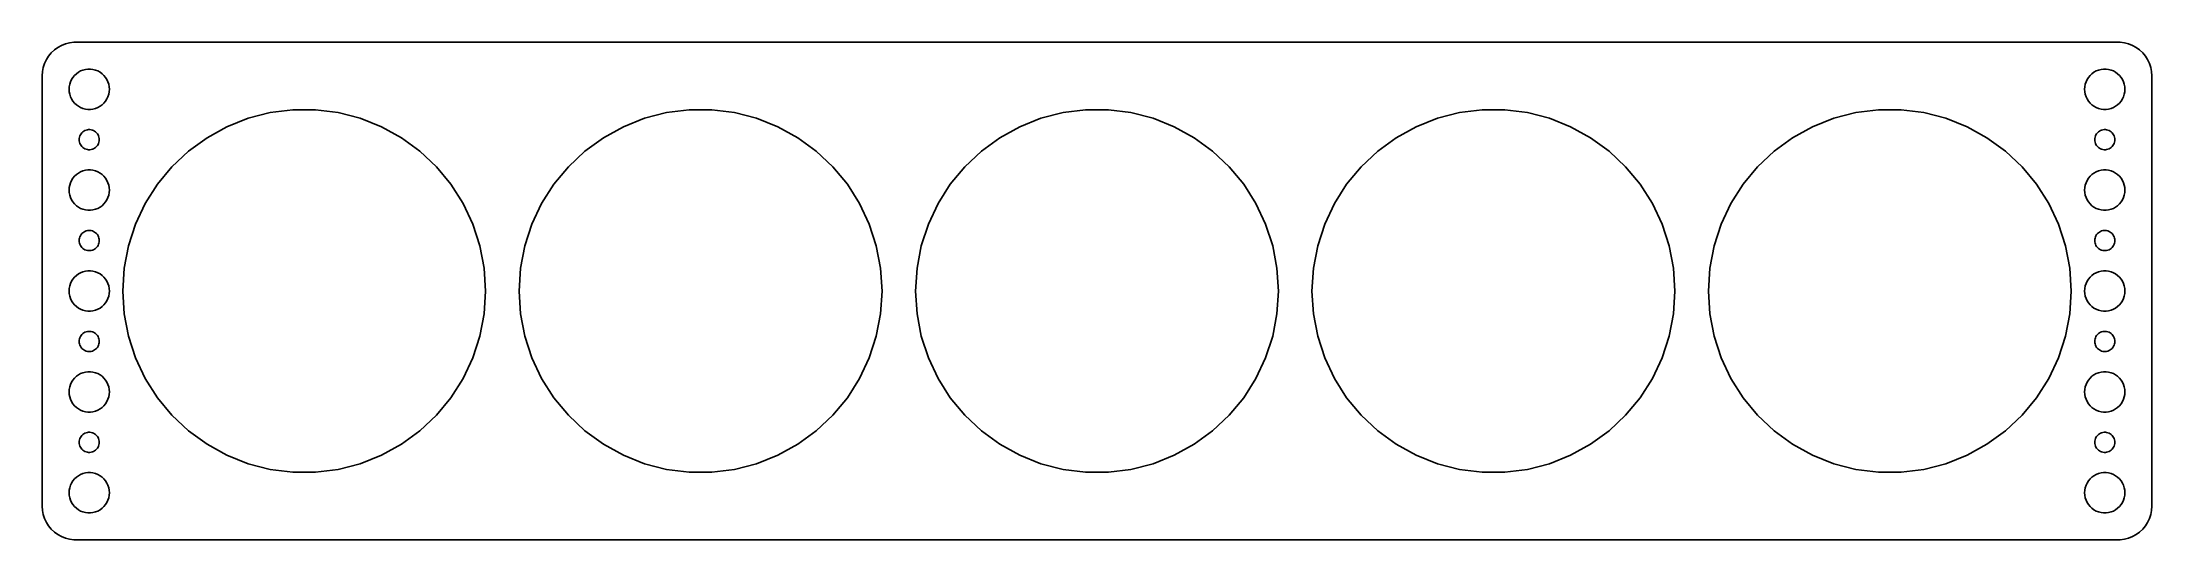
# Model space of a CAD drawing. Header units: metres. Extents: x -157 to 157, y -37 to 37.
import ezdxf

# ---------------------------------------------------------------- set-up
doc = ezdxf.new("R2010")
doc.units = ezdxf.units.M

msp = doc.modelspace()

# ---------------------------------------------------------------- linework, layer by layer
for p, q in [((-156.045, 34.9389), (-156.382, 34.4088)), ((-155.645, 35.4227), (-156.045, 34.9389)), ((-155.187, 35.8526), (-155.645, 35.4227)), ((-154.679, 36.2216), (-155.187, 35.8526)), ((-154.129, 36.5241), (-154.679, 36.2216)), ((-153.545, 36.7553), (-154.129, 36.5241)), ((-152.937, 36.9114), (-153.545, 36.7553)), ((-152.314, 36.9901), (-152.937, 36.9114)), ((152.314, 36.9901), (-152.314, 36.9901)), ((152.937, 36.9114), (152.314, 36.9901)), ((153.545, 36.7553), (152.937, 36.9114)), ((154.129, 36.5241), (153.545, 36.7553)), ((154.679, 36.2216), (154.129, 36.5241)), ((155.187, 35.8526), (154.679, 36.2216)), ((155.645, 35.4227), (155.187, 35.8526)), ((156.045, 34.9389), (155.645, 35.4227)), ((156.382, 34.4088), (156.045, 34.9389)), ((-156.961, 32.6267), (-157, 32)), ((-157, 32), (-157, -32)), ((-156.843, 33.2434), (-156.961, 32.6267)), ((-156.649, 33.8406), (-156.843, 33.2434)), ((-156.382, 34.4088), (-156.649, 33.8406)), ((-152.789, 31.1044), (-152.629, 31.4453)), ((-152.629, 31.4453), (-152.427, 31.7634)), ((-152.427, 31.7634), (-152.187, 32.0536)), ((-152.187, 32.0536), (-151.912, 32.3115)), ((-151.912, 32.3115), (-151.607, 32.533)), ((-151.607, 32.533), (-151.277, 32.7145)), ((-151.277, 32.7145), (-150.927, 32.8532)), ((-150.927, 32.8532), (-150.562, 32.9469)), ((-150.562, 32.9469), (-150.188, 32.9941)), ((-150.188, 32.9941), (-149.812, 32.9941)), ((-149.812, 32.9941), (-149.438, 32.9469)), ((-149.438, 32.9469), (-149.073, 32.8532)), ((-149.073, 32.8532), (-148.723, 32.7145)), ((-148.723, 32.7145), (-148.393, 32.533)), ((-148.393, 32.533), (-148.088, 32.3115)), ((-148.088, 32.3115), (-147.813, 32.0536)), ((-147.813, 32.0536), (-147.573, 31.7634)), ((-147.573, 31.7634), (-147.371, 31.4453)), ((-147.371, 31.4453), (-147.211, 31.1044)), ((147.211, 31.1044), (147.371, 31.4453)), ((147.371, 31.4453), (147.573, 31.7634)), ((147.573, 31.7634), (147.813, 32.0536)), ((147.813, 32.0536), (148.088, 32.3115)), ((148.088, 32.3115), (148.393, 32.533)), ((148.393, 32.533), (148.723, 32.7145)), ((148.723, 32.7145), (149.073, 32.8532)), ((149.073, 32.8532), (149.438, 32.9469)), ((149.438, 32.9469), (149.812, 32.9941)), ((149.812, 32.9941), (150.188, 32.9941)), ((150.188, 32.9941), (150.562, 32.9469)), ((150.562, 32.9469), (150.927, 32.8532)), ((150.927, 32.8532), (151.277, 32.7145)), ((151.277, 32.7145), (151.607, 32.533)), ((151.607, 32.533), (151.912, 32.3115)), ((151.912, 32.3115), (152.187, 32.0536)), ((152.187, 32.0536), (152.427, 31.7634)), ((152.427, 31.7634), (152.629, 31.4453)), ((152.629, 31.4453), (152.789, 31.1044)), ((156.649, 33.8406), (156.382, 34.4088)), ((156.843, 33.2434), (156.649, 33.8406)), ((156.961, 32.6267), (156.843, 33.2434)), ((157, 32), (156.961, 32.6267)), ((157, -32), (157, 32)), ((-153, 30), (-152.976, 30.376)), ((-152.976, 29.624), (-153, 30)), ((-152.976, 30.376), (-152.906, 30.7461)), ((-152.906, 29.2539), (-152.976, 29.624)), ((-152.906, 30.7461), (-152.789, 31.1044)), ((-152.789, 28.8956), (-152.906, 29.2539)), ((-152.629, 28.5547), (-152.789, 28.8956)), ((-152.427, 28.2366), (-152.629, 28.5547)), ((-147.371, 28.5547), (-147.573, 28.2366)), ((-147.211, 28.8956), (-147.371, 28.5547)), ((-147.211, 31.1044), (-147.094, 30.7461)), ((-147.094, 29.2539), (-147.211, 28.8956)), ((-147.094, 30.7461), (-147.024, 30.376)), ((-147.024, 29.624), (-147.094, 29.2539)), ((-147.024, 30.376), (-147, 30)), ((-147, 30), (-147.024, 29.624)), ((147, 30), (147.024, 30.376)), ((147.024, 29.624), (147, 30)), ((147.024, 30.376), (147.094, 30.7461)), ((147.094, 29.2539), (147.024, 29.624)), ((147.094, 30.7461), (147.211, 31.1044)), ((147.211, 28.8956), (147.094, 29.2539)), ((147.371, 28.5547), (147.211, 28.8956)), ((147.573, 28.2366), (147.371, 28.5547)), ((152.629, 28.5547), (152.427, 28.2366)), ((152.789, 28.8956), (152.629, 28.5547)), ((152.789, 31.1044), (152.906, 30.7461)), ((152.906, 29.2539), (152.789, 28.8956)), ((152.906, 30.7461), (152.976, 30.376)), ((152.976, 29.624), (152.906, 29.2539)), ((152.976, 30.376), (153, 30)), ((153, 30), (152.976, 29.624)), ((-152.187, 27.9464), (-152.427, 28.2366)), ((-151.912, 27.6884), (-152.187, 27.9464)), ((-151.607, 27.467), (-151.912, 27.6884)), ((-151.277, 27.2855), (-151.607, 27.467)), ((-150.927, 27.1468), (-151.277, 27.2855)), ((-150.562, 27.0531), (-150.927, 27.1468)), ((-150.188, 27.0059), (-150.562, 27.0531)), ((-149.812, 27.0059), (-150.188, 27.0059)), ((-149.438, 27.0531), (-149.812, 27.0059)), ((-149.073, 27.1468), (-149.438, 27.0531)), ((-148.723, 27.2855), (-149.073, 27.1468)), ((-148.393, 27.467), (-148.723, 27.2855)), ((-148.088, 27.6884), (-148.393, 27.467)), ((-147.813, 27.9464), (-148.088, 27.6884)), ((-147.573, 28.2366), (-147.813, 27.9464)), ((-129.496, 24.4303), (-126.343, 25.6785)), ((-126.343, 25.6785), (-123.059, 26.5217)), ((-123.059, 26.5217), (-119.695, 26.9467)), ((-119.695, 26.9467), (-116.305, 26.9467)), ((-116.305, 26.9467), (-112.941, 26.5217)), ((-112.941, 26.5217), (-109.657, 25.6785)), ((-109.657, 25.6785), (-106.504, 24.4303)), ((-70.496, 24.4303), (-67.3435, 25.6785)), ((-67.3435, 25.6785), (-64.0593, 26.5217)), ((-64.0593, 26.5217), (-60.6953, 26.9467)), ((-60.6953, 26.9467), (-57.3047, 26.9467)), ((-57.3047, 26.9467), (-53.9407, 26.5217)), ((-53.9407, 26.5217), (-50.6565, 25.6785)), ((-50.6565, 25.6785), (-47.504, 24.4303)), ((-11.496, 24.4303), (-8.34344, 25.6785)), ((-8.34344, 25.6785), (-5.05928, 26.5217)), ((-5.05928, 26.5217), (-1.69534, 26.9467)), ((-1.69534, 26.9467), (1.69534, 26.9467)), ((1.69534, 26.9467), (5.05928, 26.5217)), ((5.05928, 26.5217), (8.34344, 25.6785)), ((8.34344, 25.6785), (11.496, 24.4303)), ((47.504, 24.4303), (50.6565, 25.6785)), ((50.6565, 25.6785), (53.9407, 26.5217)), ((53.9407, 26.5217), (57.3047, 26.9467)), ((57.3047, 26.9467), (60.6953, 26.9467)), ((60.6953, 26.9467), (64.0593, 26.5217)), ((64.0593, 26.5217), (67.3435, 25.6785)), ((67.3435, 25.6785), (70.496, 24.4303)), ((106.504, 24.4303), (109.657, 25.6785)), ((109.657, 25.6785), (112.941, 26.5217)), ((112.941, 26.5217), (116.305, 26.9467)), ((116.305, 26.9467), (119.695, 26.9467)), ((119.695, 26.9467), (123.059, 26.5217)), ((123.059, 26.5217), (126.343, 25.6785)), ((126.343, 25.6785), (129.496, 24.4303)), ((147.813, 27.9464), (147.573, 28.2366)), ((148.088, 27.6884), (147.813, 27.9464)), ((148.393, 27.467), (148.088, 27.6884)), ((148.723, 27.2855), (148.393, 27.467)), ((149.073, 27.1468), (148.723, 27.2855)), ((149.438, 27.0531), (149.073, 27.1468)), ((149.812, 27.0059), (149.438, 27.0531)), ((150.188, 27.0059), (149.812, 27.0059)), ((150.562, 27.0531), (150.188, 27.0059)), ((150.927, 27.1468), (150.562, 27.0531)), ((151.277, 27.2855), (150.927, 27.1468)), ((151.607, 27.467), (151.277, 27.2855)), ((151.912, 27.6884), (151.607, 27.467)), ((152.187, 27.9464), (151.912, 27.6884)), ((152.427, 28.2366), (152.187, 27.9464)), ((-151.5, 22.5), (-151.488, 22.688)), ((-151.488, 22.312), (-151.5, 22.5)), ((-151.488, 22.688), (-151.453, 22.873)), ((-151.453, 22.127), (-151.488, 22.312)), ((-151.453, 22.873), (-151.395, 23.0522)), ((-151.395, 21.9478), (-151.453, 22.127)), ((-151.395, 23.0522), (-151.314, 23.2226)), ((-151.314, 23.2226), (-151.214, 23.3817)), ((-151.214, 23.3817), (-151.093, 23.5268)), ((-151.093, 23.5268), (-150.956, 23.6558)), ((-150.956, 23.6558), (-150.804, 23.7665)), ((-150.804, 23.7665), (-150.639, 23.8572)), ((-150.639, 23.8572), (-150.464, 23.9266)), ((-150.464, 23.9266), (-150.281, 23.9734)), ((-150.281, 23.9734), (-150.094, 23.997)), ((-150.094, 23.997), (-149.906, 23.997)), ((-149.906, 23.997), (-149.719, 23.9734)), ((-149.719, 23.9734), (-149.536, 23.9266)), ((-149.536, 23.9266), (-149.361, 23.8572)), ((-149.361, 23.8572), (-149.196, 23.7665)), ((-149.196, 23.7665), (-149.044, 23.6558)), ((-149.044, 23.6558), (-148.907, 23.5268)), ((-148.907, 23.5268), (-148.786, 23.3817)), ((-148.786, 23.3817), (-148.686, 23.2226)), ((-148.686, 23.2226), (-148.605, 23.0522)), ((-148.605, 23.0522), (-148.547, 22.873)), ((-148.547, 22.127), (-148.605, 21.9478)), ((-148.547, 22.873), (-148.512, 22.688)), ((-148.512, 22.312), (-148.547, 22.127)), ((-148.512, 22.688), (-148.5, 22.5)), ((-148.5, 22.5), (-148.512, 22.312)), ((-135.21, 20.8038), (-132.467, 22.7968)), ((-132.467, 22.7968), (-129.496, 24.4303)), ((-106.504, 24.4303), (-103.533, 22.7968)), ((-103.533, 22.7968), (-100.79, 20.8038)), ((-76.2104, 20.8038), (-73.4673, 22.7968)), ((-73.4673, 22.7968), (-70.496, 24.4303)), ((-47.504, 24.4303), (-44.5327, 22.7968)), ((-44.5327, 22.7968), (-41.7896, 20.8038)), ((-17.2104, 20.8038), (-14.4673, 22.7968)), ((-14.4673, 22.7968), (-11.496, 24.4303)), ((11.496, 24.4303), (14.4673, 22.7968)), ((14.4673, 22.7968), (17.2104, 20.8038)), ((41.7896, 20.8038), (44.5327, 22.7968)), ((44.5327, 22.7968), (47.504, 24.4303)), ((70.496, 24.4303), (73.4673, 22.7968)), ((73.4673, 22.7968), (76.2104, 20.8038)), ((100.79, 20.8038), (103.533, 22.7968)), ((103.533, 22.7968), (106.504, 24.4303)), ((129.496, 24.4303), (132.467, 22.7968)), ((132.467, 22.7968), (135.21, 20.8038)), ((148.5, 22.5), (148.512, 22.688)), ((148.512, 22.312), (148.5, 22.5)), ((148.512, 22.688), (148.547, 22.873)), ((148.547, 22.127), (148.512, 22.312)), ((148.547, 22.873), (148.605, 23.0522)), ((148.605, 21.9478), (148.547, 22.127)), ((148.605, 23.0522), (148.686, 23.2226)), ((148.686, 23.2226), (148.786, 23.3817)), ((148.786, 23.3817), (148.907, 23.5268)), ((148.907, 23.5268), (149.044, 23.6558)), ((149.044, 23.6558), (149.196, 23.7665)), ((149.196, 23.7665), (149.361, 23.8572)), ((149.361, 23.8572), (149.536, 23.9266)), ((149.536, 23.9266), (149.719, 23.9734)), ((149.719, 23.9734), (149.906, 23.997)), ((149.906, 23.997), (150.094, 23.997)), ((150.094, 23.997), (150.281, 23.9734)), ((150.281, 23.9734), (150.464, 23.9266)), ((150.464, 23.9266), (150.639, 23.8572)), ((150.639, 23.8572), (150.804, 23.7665)), ((150.804, 23.7665), (150.956, 23.6558)), ((150.956, 23.6558), (151.093, 23.5268)), ((151.093, 23.5268), (151.214, 23.3817)), ((151.214, 23.3817), (151.314, 23.2226)), ((151.314, 23.2226), (151.395, 23.0522)), ((151.395, 23.0522), (151.453, 22.873)), ((151.453, 22.127), (151.395, 21.9478)), ((151.453, 22.873), (151.488, 22.688)), ((151.488, 22.312), (151.453, 22.127)), ((151.488, 22.688), (151.5, 22.5)), ((151.5, 22.5), (151.488, 22.312)), ((-151.314, 21.7774), (-151.395, 21.9478)), ((-151.214, 21.6183), (-151.314, 21.7774)), ((-151.093, 21.4732), (-151.214, 21.6183)), ((-150.956, 21.3442), (-151.093, 21.4732)), ((-150.804, 21.2335), (-150.956, 21.3442)), ((-150.639, 21.1427), (-150.804, 21.2335)), ((-150.464, 21.0734), (-150.639, 21.1427)), ((-150.281, 21.0266), (-150.464, 21.0734)), ((-150.094, 21.003), (-150.281, 21.0266)), ((-149.906, 21.003), (-150.094, 21.003)), ((-149.719, 21.0266), (-149.906, 21.003)), ((-149.536, 21.0734), (-149.719, 21.0266)), ((-149.361, 21.1427), (-149.536, 21.0734)), ((-149.196, 21.2335), (-149.361, 21.1427)), ((-149.044, 21.3442), (-149.196, 21.2335)), ((-148.907, 21.4732), (-149.044, 21.3442)), ((-148.786, 21.6183), (-148.907, 21.4732)), ((-148.686, 21.7774), (-148.786, 21.6183)), ((-148.605, 21.9478), (-148.686, 21.7774)), ((-137.682, 18.4828), (-135.21, 20.8038)), ((-100.79, 20.8038), (-98.3178, 18.4828)), ((-78.6821, 18.4828), (-76.2104, 20.8038)), ((-41.7896, 20.8038), (-39.3178, 18.4828)), ((-19.6821, 18.4828), (-17.2104, 20.8038)), ((17.2104, 20.8038), (19.6821, 18.4828)), ((39.3178, 18.4828), (41.7896, 20.8038)), ((76.2104, 20.8038), (78.6821, 18.4828)), ((98.3178, 18.4828), (100.79, 20.8038)), ((135.21, 20.8038), (137.682, 18.4828)), ((148.686, 21.7774), (148.605, 21.9478)), ((148.786, 21.6183), (148.686, 21.7774)), ((148.907, 21.4732), (148.786, 21.6183)), ((149.044, 21.3442), (148.907, 21.4732)), ((149.196, 21.2335), (149.044, 21.3442)), ((149.361, 21.1427), (149.196, 21.2335)), ((149.536, 21.0734), (149.361, 21.1427)), ((149.719, 21.0266), (149.536, 21.0734)), ((149.906, 21.003), (149.719, 21.0266)), ((150.094, 21.003), (149.906, 21.003)), ((150.281, 21.0266), (150.094, 21.003)), ((150.464, 21.0734), (150.281, 21.0266)), ((150.639, 21.1427), (150.464, 21.0734)), ((150.804, 21.2335), (150.639, 21.1427)), ((150.956, 21.3442), (150.804, 21.2335)), ((151.093, 21.4732), (150.956, 21.3442)), ((151.214, 21.6183), (151.093, 21.4732)), ((151.314, 21.7774), (151.214, 21.6183)), ((151.395, 21.9478), (151.314, 21.7774)), ((-152.976, 15.376), (-152.906, 15.7461)), ((-152.906, 15.7461), (-152.789, 16.1044)), ((-152.789, 16.1044), (-152.629, 16.4453)), ((-152.629, 16.4453), (-152.427, 16.7634)), ((-152.427, 16.7634), (-152.187, 17.0536)), ((-152.187, 17.0536), (-151.912, 17.3115)), ((-151.912, 17.3115), (-151.607, 17.533)), ((-151.607, 17.533), (-151.277, 17.7145)), ((-151.277, 17.7145), (-150.927, 17.8532)), ((-150.927, 17.8532), (-150.562, 17.9469)), ((-150.562, 17.9469), (-150.188, 17.9941)), ((-150.188, 17.9941), (-149.812, 17.9941)), ((-149.812, 17.9941), (-149.438, 17.9469)), ((-149.438, 17.9469), (-149.073, 17.8532)), ((-149.073, 17.8532), (-148.723, 17.7145)), ((-148.723, 17.7145), (-148.393, 17.533)), ((-148.393, 17.533), (-148.088, 17.3115)), ((-148.088, 17.3115), (-147.813, 17.0536)), ((-147.813, 17.0536), (-147.573, 16.7634)), ((-147.573, 16.7634), (-147.371, 16.4453)), ((-147.371, 16.4453), (-147.211, 16.1044)), ((-147.211, 16.1044), (-147.094, 15.7461)), ((-147.094, 15.7461), (-147.024, 15.376)), ((-141.66, 13.0073), (-139.843, 15.8702)), ((-139.843, 15.8702), (-137.682, 18.4828)), ((-98.3178, 18.4828), (-96.1565, 15.8702)), ((-96.1565, 15.8702), (-94.3397, 13.0073)), ((-82.6603, 13.0073), (-80.8435, 15.8702)), ((-80.8435, 15.8702), (-78.6821, 18.4828)), ((-39.3178, 18.4828), (-37.1565, 15.8702)), ((-37.1565, 15.8702), (-35.3397, 13.0073)), ((-23.6603, 13.0073), (-21.8434, 15.8702)), ((-21.8434, 15.8702), (-19.6821, 18.4828)), ((19.6821, 18.4828), (21.8434, 15.8702)), ((21.8434, 15.8702), (23.6603, 13.0073)), ((35.3397, 13.0073), (37.1565, 15.8702)), ((37.1565, 15.8702), (39.3178, 18.4828)), ((78.6821, 18.4828), (80.8435, 15.8702)), ((80.8435, 15.8702), (82.6603, 13.0073)), ((94.3397, 13.0073), (96.1565, 15.8702)), ((96.1565, 15.8702), (98.3178, 18.4828)), ((137.682, 18.4828), (139.843, 15.8702)), ((139.843, 15.8702), (141.66, 13.0073)), ((147.024, 15.376), (147.094, 15.7461)), ((147.094, 15.7461), (147.211, 16.1044)), ((147.211, 16.1044), (147.371, 16.4453)), ((147.371, 16.4453), (147.573, 16.7634)), ((147.573, 16.7634), (147.813, 17.0536)), ((147.813, 17.0536), (148.088, 17.3115)), ((148.088, 17.3115), (148.393, 17.533)), ((148.393, 17.533), (148.723, 17.7145)), ((148.723, 17.7145), (149.073, 17.8532)), ((149.073, 17.8532), (149.438, 17.9469)), ((149.438, 17.9469), (149.812, 17.9941)), ((149.812, 17.9941), (150.188, 17.9941)), ((150.188, 17.9941), (150.562, 17.9469)), ((150.562, 17.9469), (150.927, 17.8532)), ((150.927, 17.8532), (151.277, 17.7145)), ((151.277, 17.7145), (151.607, 17.533)), ((151.607, 17.533), (151.912, 17.3115)), ((151.912, 17.3115), (152.187, 17.0536)), ((152.187, 17.0536), (152.427, 16.7634)), ((152.427, 16.7634), (152.629, 16.4453)), ((152.629, 16.4453), (152.789, 16.1044)), ((152.789, 16.1044), (152.906, 15.7461)), ((152.906, 15.7461), (152.976, 15.376)), ((-153, 15), (-152.976, 15.376)), ((-152.976, 14.624), (-153, 15)), ((-152.906, 14.2539), (-152.976, 14.624)), ((-152.789, 13.8956), (-152.906, 14.2539)), ((-152.629, 13.5547), (-152.789, 13.8956)), ((-152.427, 13.2366), (-152.629, 13.5547)), ((-152.187, 12.9464), (-152.427, 13.2366)), ((-151.912, 12.6884), (-152.187, 12.9464)), ((-151.607, 12.467), (-151.912, 12.6884)), ((-148.088, 12.6884), (-148.393, 12.467)), ((-147.813, 12.9464), (-148.088, 12.6884)), ((-147.573, 13.2366), (-147.813, 12.9464)), ((-147.371, 13.5547), (-147.573, 13.2366)), ((-147.211, 13.8956), (-147.371, 13.5547)), ((-147.094, 14.2539), (-147.211, 13.8956)), ((-147.024, 14.624), (-147.094, 14.2539)), ((-147.024, 15.376), (-147, 15)), ((-147, 15), (-147.024, 14.624)), ((-143.104, 9.93936), (-141.66, 13.0073)), ((-94.3397, 13.0073), (-92.896, 9.93936)), ((-84.104, 9.93936), (-82.6603, 13.0073)), ((-35.3397, 13.0073), (-33.896, 9.93936)), ((-25.104, 9.93936), (-23.6603, 13.0073)), ((23.6603, 13.0073), (25.104, 9.93936)), ((33.896, 9.93936), (35.3397, 13.0073)), ((82.6603, 13.0073), (84.104, 9.93936)), ((92.896, 9.93936), (94.3397, 13.0073)), ((141.66, 13.0073), (143.104, 9.93936)), ((147, 15), (147.024, 15.376)), ((147.024, 14.624), (147, 15)), ((147.094, 14.2539), (147.024, 14.624)), ((147.211, 13.8956), (147.094, 14.2539)), ((147.371, 13.5547), (147.211, 13.8956)), ((147.573, 13.2366), (147.371, 13.5547)), ((147.813, 12.9464), (147.573, 13.2366)), ((148.088, 12.6884), (147.813, 12.9464)), ((148.393, 12.467), (148.088, 12.6884)), ((151.912, 12.6884), (151.607, 12.467)), ((152.187, 12.9464), (151.912, 12.6884)), ((152.427, 13.2366), (152.187, 12.9464)), ((152.629, 13.5547), (152.427, 13.2366)), ((152.789, 13.8956), (152.629, 13.5547)), ((152.906, 14.2539), (152.789, 13.8956)), ((152.976, 14.624), (152.906, 14.2539)), ((152.976, 15.376), (153, 15)), ((153, 15), (152.976, 14.624)), ((-151.277, 12.2855), (-151.607, 12.467)), ((-150.927, 12.1468), (-151.277, 12.2855)), ((-150.562, 12.0531), (-150.927, 12.1468)), ((-150.188, 12.0059), (-150.562, 12.0531)), ((-149.812, 12.0059), (-150.188, 12.0059)), ((-149.438, 12.0531), (-149.812, 12.0059)), ((-149.073, 12.1468), (-149.438, 12.0531)), ((-148.723, 12.2855), (-149.073, 12.1468)), ((-148.393, 12.467), (-148.723, 12.2855)), ((-144.152, 6.71461), (-143.104, 9.93936)), ((-92.896, 9.93936), (-91.8483, 6.71461)), ((-85.1517, 6.71461), (-84.104, 9.93936)), ((-33.896, 9.93936), (-32.8483, 6.71461)), ((-26.1517, 6.71461), (-25.104, 9.93936)), ((25.104, 9.93936), (26.1517, 6.71461)), ((32.8483, 6.71461), (33.896, 9.93936)), ((84.104, 9.93936), (85.1517, 6.71461)), ((91.8483, 6.71461), (92.896, 9.93936)), ((143.104, 9.93936), (144.152, 6.71461)), ((148.723, 12.2855), (148.393, 12.467)), ((149.073, 12.1468), (148.723, 12.2855)), ((149.438, 12.0531), (149.073, 12.1468)), ((149.812, 12.0059), (149.438, 12.0531)), ((150.188, 12.0059), (149.812, 12.0059)), ((150.562, 12.0531), (150.188, 12.0059)), ((150.927, 12.1468), (150.562, 12.0531)), ((151.277, 12.2855), (150.927, 12.1468)), ((151.607, 12.467), (151.277, 12.2855)), ((-151.5, 7.5), (-151.488, 7.68799)), ((-151.488, 7.312), (-151.5, 7.5)), ((-151.488, 7.68799), (-151.453, 7.87303)), ((-151.453, 7.12695), (-151.488, 7.312)), ((-151.453, 7.87303), (-151.395, 8.05219)), ((-151.395, 6.9478), (-151.453, 7.12695)), ((-151.395, 8.05219), (-151.314, 8.22263)), ((-151.314, 6.77736), (-151.395, 6.9478)), ((-151.314, 8.22263), (-151.214, 8.38167)), ((-151.214, 6.61832), (-151.314, 6.77736)), ((-151.214, 8.38167), (-151.093, 8.52681)), ((-151.093, 6.47318), (-151.214, 6.61832)), ((-151.093, 8.52681), (-150.956, 8.65576)), ((-150.956, 6.34422), (-151.093, 6.47318)), ((-150.956, 8.65576), (-150.804, 8.76648)), ((-150.804, 6.23351), (-150.956, 6.34422)), ((-150.804, 8.76648), (-150.639, 8.85724)), ((-150.639, 8.85724), (-150.464, 8.92657)), ((-150.464, 8.92657), (-150.281, 8.97342)), ((-150.281, 8.97342), (-150.094, 8.99704)), ((-150.094, 8.99704), (-149.906, 8.99704)), ((-149.906, 8.99704), (-149.719, 8.97342)), ((-149.719, 8.97342), (-149.536, 8.92657)), ((-149.536, 8.92657), (-149.361, 8.85724)), ((-149.361, 8.85724), (-149.196, 8.76648)), ((-149.196, 8.76648), (-149.044, 8.65576)), ((-149.044, 6.34422), (-149.196, 6.23351)), ((-149.044, 8.65576), (-148.907, 8.52681)), ((-148.907, 6.47318), (-149.044, 6.34422)), ((-148.907, 8.52681), (-148.786, 8.38167)), ((-148.786, 6.61832), (-148.907, 6.47318)), ((-148.786, 8.38167), (-148.686, 8.22263)), ((-148.686, 6.77736), (-148.786, 6.61832)), ((-148.686, 8.22263), (-148.605, 8.05219)), ((-148.605, 6.9478), (-148.686, 6.77736)), ((-148.605, 8.05219), (-148.547, 7.87303)), ((-148.547, 7.12695), (-148.605, 6.9478)), ((-148.547, 7.87303), (-148.512, 7.68799)), ((-148.512, 7.312), (-148.547, 7.12695)), ((-148.512, 7.68799), (-148.5, 7.5)), ((-148.5, 7.5), (-148.512, 7.312)), ((-144.787, 3.38399), (-144.152, 6.71461)), ((-91.8483, 6.71461), (-91.2129, 3.38399)), ((-85.7871, 3.38399), (-85.1517, 6.71461)), ((-32.8483, 6.71461), (-32.2129, 3.38399)), ((-26.7871, 3.38399), (-26.1517, 6.71461)), ((26.1517, 6.71461), (26.7871, 3.38399)), ((32.2129, 3.38399), (32.8483, 6.71461)), ((85.1517, 6.71461), (85.7871, 3.38399)), ((91.2129, 3.38399), (91.8483, 6.71461)), ((144.152, 6.71461), (144.787, 3.38399)), ((148.5, 7.5), (148.512, 7.68799)), ((148.512, 7.312), (148.5, 7.5)), ((148.512, 7.68799), (148.547, 7.87303)), ((148.547, 7.12695), (148.512, 7.312)), ((148.547, 7.87303), (148.605, 8.05219)), ((148.605, 6.9478), (148.547, 7.12695)), ((148.605, 8.05219), (148.686, 8.22263)), ((148.686, 6.77736), (148.605, 6.9478)), ((148.686, 8.22263), (148.786, 8.38167)), ((148.786, 6.61832), (148.686, 6.77736)), ((148.786, 8.38167), (148.907, 8.52681)), ((148.907, 6.47318), (148.786, 6.61832)), ((148.907, 8.52681), (149.044, 8.65576)), ((149.044, 6.34422), (148.907, 6.47318)), ((149.044, 8.65576), (149.196, 8.76648)), ((149.196, 6.23351), (149.044, 6.34422)), ((149.196, 8.76648), (149.361, 8.85724)), ((149.361, 8.85724), (149.536, 8.92657)), ((149.536, 8.92657), (149.719, 8.97342)), ((149.719, 8.97342), (149.906, 8.99704)), ((149.906, 8.99704), (150.094, 8.99704)), ((150.094, 8.99704), (150.281, 8.97342)), ((150.281, 8.97342), (150.464, 8.92657)), ((150.464, 8.92657), (150.639, 8.85724)), ((150.639, 8.85724), (150.804, 8.76648)), ((150.804, 8.76648), (150.956, 8.65576)), ((150.956, 6.34422), (150.804, 6.23351)), ((150.956, 8.65576), (151.093, 8.52681)), ((151.093, 6.47318), (150.956, 6.34422)), ((151.093, 8.52681), (151.214, 8.38167)), ((151.214, 6.61832), (151.093, 6.47318)), ((151.214, 8.38167), (151.314, 8.22263)), ((151.314, 6.77736), (151.214, 6.61832)), ((151.314, 8.22263), (151.395, 8.05219)), ((151.395, 6.9478), (151.314, 6.77736)), ((151.395, 8.05219), (151.453, 7.87303)), ((151.453, 7.12695), (151.395, 6.9478)), ((151.453, 7.87303), (151.488, 7.68799)), ((151.488, 7.312), (151.453, 7.12695)), ((151.488, 7.68799), (151.5, 7.5)), ((151.5, 7.5), (151.488, 7.312)), ((-150.639, 6.14275), (-150.804, 6.23351)), ((-150.464, 6.07341), (-150.639, 6.14275)), ((-150.281, 6.02657), (-150.464, 6.07341)), ((-150.094, 6.00294), (-150.281, 6.02657)), ((-149.906, 6.00294), (-150.094, 6.00294)), ((-149.719, 6.02657), (-149.906, 6.00294)), ((-149.536, 6.07341), (-149.719, 6.02657)), ((-149.361, 6.14275), (-149.536, 6.07341)), ((-149.196, 6.23351), (-149.361, 6.14275)), ((-145, 0), (-144.787, 3.38399)), ((-91.2129, 3.38399), (-91, 0)), ((-86, 0), (-85.7871, 3.38399)), ((-32.2129, 3.38399), (-32, 0)), ((-27, 0), (-26.7871, 3.38399)), ((26.7871, 3.38399), (27, 0)), ((32, 0), (32.2129, 3.38399)), ((85.7871, 3.38399), (86, 0)), ((91, 0), (91.2129, 3.38399)), ((144.787, 3.38399), (145, 0)), ((149.361, 6.14275), (149.196, 6.23351)), ((149.536, 6.07341), (149.361, 6.14275)), ((149.719, 6.02657), (149.536, 6.07341)), ((149.906, 6.00294), (149.719, 6.02657)), ((150.094, 6.00294), (149.906, 6.00294)), ((150.281, 6.02657), (150.094, 6.00294)), ((150.464, 6.07341), (150.281, 6.02657)), ((150.639, 6.14275), (150.464, 6.07341)), ((150.804, 6.23351), (150.639, 6.14275)), ((-153, 0), (-152.976, 0.37599)), ((-152.976, -0.37599), (-153, 0)), ((-152.976, 0.37599), (-152.906, 0.74606)), ((-152.906, 0.74606), (-152.789, 1.10437)), ((-152.789, 1.10437), (-152.629, 1.44525)), ((-152.629, 1.44525), (-152.427, 1.76335)), ((-152.427, 1.76335), (-152.187, 2.05363)), ((-152.187, 2.05363), (-151.912, 2.31154)), ((-151.912, 2.31154), (-151.607, 2.53297)), ((-151.607, 2.53297), (-151.277, 2.71448)), ((-151.277, 2.71448), (-150.927, 2.85316)), ((-150.927, 2.85316), (-150.562, 2.94685)), ((-150.562, 2.94685), (-150.188, 2.99408)), ((-150.188, 2.99408), (-149.812, 2.99408)), ((-149.812, 2.99408), (-149.438, 2.94685)), ((-149.438, 2.94685), (-149.073, 2.85316)), ((-149.073, 2.85316), (-148.723, 2.71448)), ((-148.723, 2.71448), (-148.393, 2.53297)), ((-148.393, 2.53297), (-148.088, 2.31154)), ((-148.088, 2.31154), (-147.813, 2.05363)), ((-147.813, 2.05363), (-147.573, 1.76335)), ((-147.573, 1.76335), (-147.371, 1.44525)), ((-147.371, 1.44525), (-147.211, 1.10437)), ((-147.211, 1.10437), (-147.094, 0.74606)), ((-147.094, 0.74606), (-147.024, 0.37599)), ((-147.024, 0.37599), (-147, 0)), ((-147, 0), (-147.024, -0.37599)), ((-144.787, -3.38399), (-145, 0)), ((-91, 0), (-91.2129, -3.38399)), ((-85.7871, -3.38399), (-86, 0)), ((-32, 0), (-32.2129, -3.38399)), ((-26.7871, -3.38399), (-27, 0)), ((27, 0), (26.7871, -3.38399)), ((32.2129, -3.38399), (32, 0)), ((86, 0), (85.7871, -3.38399)), ((91.2129, -3.38399), (91, 0)), ((145, 0), (144.787, -3.38399)), ((147, 0), (147.024, 0.37599)), ((147.024, -0.37599), (147, 0)), ((147.024, 0.37599), (147.094, 0.74606)), ((147.094, 0.74606), (147.211, 1.10437)), ((147.211, 1.10437), (147.371, 1.44525)), ((147.371, 1.44525), (147.573, 1.76335)), ((147.573, 1.76335), (147.813, 2.05363)), ((147.813, 2.05363), (148.088, 2.31154)), ((148.088, 2.31154), (148.393, 2.53297)), ((148.393, 2.53297), (148.723, 2.71448)), ((148.723, 2.71448), (149.073, 2.85316)), ((149.073, 2.85316), (149.438, 2.94685)), ((149.438, 2.94685), (149.812, 2.99408)), ((149.812, 2.99408), (150.188, 2.99408)), ((150.188, 2.99408), (150.562, 2.94685)), ((150.562, 2.94685), (150.927, 2.85316)), ((150.927, 2.85316), (151.277, 2.71448)), ((151.277, 2.71448), (151.607, 2.53297)), ((151.607, 2.53297), (151.912, 2.31154)), ((151.912, 2.31154), (152.187, 2.05363)), ((152.187, 2.05363), (152.427, 1.76335)), ((152.427, 1.76335), (152.629, 1.44525)), ((152.629, 1.44525), (152.789, 1.10437)), ((152.789, 1.10437), (152.906, 0.74606)), ((152.906, 0.74606), (152.976, 0.37599)), ((152.976, 0.37599), (153, 0)), ((153, 0), (152.976, -0.37599)), ((-152.906, -0.74606), (-152.976, -0.37599)), ((-152.789, -1.10437), (-152.906, -0.74606)), ((-152.629, -1.44525), (-152.789, -1.10437)), ((-152.427, -1.76335), (-152.629, -1.44525)), ((-152.187, -2.05363), (-152.427, -1.76335)), ((-151.912, -2.31154), (-152.187, -2.05363)), ((-151.607, -2.53297), (-151.912, -2.31154)), ((-151.277, -2.71448), (-151.607, -2.53297)), ((-150.927, -2.85316), (-151.277, -2.71448)), ((-150.562, -2.94685), (-150.927, -2.85316)), ((-150.188, -2.99408), (-150.562, -2.94685)), ((-149.812, -2.99408), (-150.188, -2.99408)), ((-149.438, -2.94685), (-149.812, -2.99408)), ((-149.073, -2.85316), (-149.438, -2.94685)), ((-148.723, -2.71448), (-149.073, -2.85316)), ((-148.393, -2.53297), (-148.723, -2.71448)), ((-148.088, -2.31154), (-148.393, -2.53297)), ((-147.813, -2.05363), (-148.088, -2.31154)), ((-147.573, -1.76335), (-147.813, -2.05363)), ((-147.371, -1.44525), (-147.573, -1.76335)), ((-147.211, -1.10437), (-147.371, -1.44525)), ((-147.094, -0.74606), (-147.211, -1.10437)), ((-147.024, -0.37599), (-147.094, -0.74606)), ((147.094, -0.74606), (147.024, -0.37599)), ((147.211, -1.10437), (147.094, -0.74606)), ((147.371, -1.44525), (147.211, -1.10437)), ((147.573, -1.76335), (147.371, -1.44525)), ((147.813, -2.05363), (147.573, -1.76335)), ((148.088, -2.31154), (147.813, -2.05363)), ((148.393, -2.53297), (148.088, -2.31154)), ((148.723, -2.71448), (148.393, -2.53297)), ((149.073, -2.85316), (148.723, -2.71448)), ((149.438, -2.94685), (149.073, -2.85316)), ((149.812, -2.99408), (149.438, -2.94685)), ((150.188, -2.99408), (149.812, -2.99408)), ((150.562, -2.94685), (150.188, -2.99408)), ((150.927, -2.85316), (150.562, -2.94685)), ((151.277, -2.71448), (150.927, -2.85316)), ((151.607, -2.53297), (151.277, -2.71448)), ((151.912, -2.31154), (151.607, -2.53297)), ((152.187, -2.05363), (151.912, -2.31154)), ((152.427, -1.76335), (152.187, -2.05363)), ((152.629, -1.44525), (152.427, -1.76335)), ((152.789, -1.10437), (152.629, -1.44525)), ((152.906, -0.74606), (152.789, -1.10437)), ((152.976, -0.37599), (152.906, -0.74606)), ((-150.956, -6.34422), (-150.804, -6.23351)), ((-150.804, -6.23351), (-150.639, -6.14275)), ((-150.639, -6.14275), (-150.464, -6.07341)), ((-150.464, -6.07341), (-150.281, -6.02657)), ((-150.281, -6.02657), (-150.094, -6.00294)), ((-150.094, -6.00294), (-149.906, -6.00294)), ((-149.906, -6.00294), (-149.719, -6.02657)), ((-149.719, -6.02657), (-149.536, -6.07341)), ((-149.536, -6.07341), (-149.361, -6.14275)), ((-149.361, -6.14275), (-149.196, -6.23351)), ((-149.196, -6.23351), (-149.044, -6.34422)), ((-144.152, -6.71461), (-144.787, -3.38399)), ((-91.2129, -3.38399), (-91.8483, -6.71461)), ((-85.1517, -6.71461), (-85.7871, -3.38399)), ((-32.2129, -3.38399), (-32.8483, -6.71461)), ((-26.1517, -6.71461), (-26.7871, -3.38399)), ((26.7871, -3.38399), (26.1517, -6.71461)), ((32.8483, -6.71461), (32.2129, -3.38399)), ((85.7871, -3.38399), (85.1517, -6.71461)), ((91.8483, -6.71461), (91.2129, -3.38399)), ((144.787, -3.38399), (144.152, -6.71461)), ((149.044, -6.34422), (149.196, -6.23351)), ((149.196, -6.23351), (149.361, -6.14275)), ((149.361, -6.14275), (149.536, -6.07341)), ((149.536, -6.07341), (149.719, -6.02657)), ((149.719, -6.02657), (149.906, -6.00294)), ((149.906, -6.00294), (150.094, -6.00294)), ((150.094, -6.00294), (150.281, -6.02657)), ((150.281, -6.02657), (150.464, -6.07341)), ((150.464, -6.07341), (150.639, -6.14275)), ((150.639, -6.14275), (150.804, -6.23351)), ((150.804, -6.23351), (150.956, -6.34422)), ((-151.5, -7.5), (-151.488, -7.312)), ((-151.488, -7.68799), (-151.5, -7.5)), ((-151.488, -7.312), (-151.453, -7.12695)), ((-151.453, -7.87303), (-151.488, -7.68799)), ((-151.453, -7.12695), (-151.395, -6.9478)), ((-151.395, -8.05219), (-151.453, -7.87303)), ((-151.395, -6.9478), (-151.314, -6.77736)), ((-151.314, -8.22263), (-151.395, -8.05219)), ((-151.314, -6.77736), (-151.214, -6.61832)), ((-151.214, -8.38167), (-151.314, -8.22263)), ((-151.214, -6.61832), (-151.093, -6.47318)), ((-151.093, -8.52681), (-151.214, -8.38167)), ((-151.093, -6.47318), (-150.956, -6.34422)), ((-150.956, -8.65576), (-151.093, -8.52681)), ((-150.804, -8.76648), (-150.956, -8.65576)), ((-150.639, -8.85724), (-150.804, -8.76648)), ((-150.464, -8.92657), (-150.639, -8.85724)), ((-150.281, -8.97342), (-150.464, -8.92657)), ((-150.094, -8.99704), (-150.281, -8.97342)), ((-149.906, -8.99704), (-150.094, -8.99704)), ((-149.719, -8.97342), (-149.906, -8.99704)), ((-149.536, -8.92657), (-149.719, -8.97342)), ((-149.361, -8.85724), (-149.536, -8.92657)), ((-149.196, -8.76648), (-149.361, -8.85724)), ((-149.044, -8.65576), (-149.196, -8.76648)), ((-149.044, -6.34422), (-148.907, -6.47318)), ((-148.907, -8.52681), (-149.044, -8.65576)), ((-148.907, -6.47318), (-148.786, -6.61832)), ((-148.786, -8.38167), (-148.907, -8.52681)), ((-148.786, -6.61832), (-148.686, -6.77736)), ((-148.686, -8.22263), (-148.786, -8.38167)), ((-148.686, -6.77736), (-148.605, -6.9478)), ((-148.605, -8.05219), (-148.686, -8.22263)), ((-148.605, -6.9478), (-148.547, -7.12695)), ((-148.547, -7.87303), (-148.605, -8.05219)), ((-148.547, -7.12695), (-148.512, -7.312)), ((-148.512, -7.68799), (-148.547, -7.87303)), ((-148.512, -7.312), (-148.5, -7.5)), ((-148.5, -7.5), (-148.512, -7.68799)), ((-143.104, -9.93936), (-144.152, -6.71461)), ((-91.8483, -6.71461), (-92.896, -9.93936)), ((-84.104, -9.93936), (-85.1517, -6.71461)), ((-32.8483, -6.71461), (-33.896, -9.93936)), ((-25.104, -9.93936), (-26.1517, -6.71461)), ((26.1517, -6.71461), (25.104, -9.93936)), ((33.896, -9.93936), (32.8483, -6.71461)), ((85.1517, -6.71461), (84.104, -9.93936)), ((92.896, -9.93936), (91.8483, -6.71461)), ((144.152, -6.71461), (143.104, -9.93936)), ((148.5, -7.5), (148.512, -7.312)), ((148.512, -7.68799), (148.5, -7.5)), ((148.512, -7.312), (148.547, -7.12695)), ((148.547, -7.87303), (148.512, -7.68799)), ((148.547, -7.12695), (148.605, -6.9478)), ((148.605, -8.05219), (148.547, -7.87303)), ((148.605, -6.9478), (148.686, -6.77736)), ((148.686, -8.22263), (148.605, -8.05219)), ((148.686, -6.77736), (148.786, -6.61832)), ((148.786, -8.38167), (148.686, -8.22263)), ((148.786, -6.61832), (148.907, -6.47318)), ((148.907, -8.52681), (148.786, -8.38167)), ((148.907, -6.47318), (149.044, -6.34422)), ((149.044, -8.65576), (148.907, -8.52681)), ((149.196, -8.76648), (149.044, -8.65576)), ((149.361, -8.85724), (149.196, -8.76648)), ((149.536, -8.92657), (149.361, -8.85724)), ((149.719, -8.97342), (149.536, -8.92657)), ((149.906, -8.99704), (149.719, -8.97342)), ((150.094, -8.99704), (149.906, -8.99704)), ((150.281, -8.97342), (150.094, -8.99704)), ((150.464, -8.92657), (150.281, -8.97342)), ((150.639, -8.85724), (150.464, -8.92657)), ((150.804, -8.76648), (150.639, -8.85724)), ((150.956, -8.65576), (150.804, -8.76648)), ((150.956, -6.34422), (151.093, -6.47318)), ((151.093, -8.52681), (150.956, -8.65576)), ((151.093, -6.47318), (151.214, -6.61832)), ((151.214, -8.38167), (151.093, -8.52681)), ((151.214, -6.61832), (151.314, -6.77736)), ((151.314, -8.22263), (151.214, -8.38167)), ((151.314, -6.77736), (151.395, -6.9478)), ((151.395, -8.05219), (151.314, -8.22263)), ((151.395, -6.9478), (151.453, -7.12695)), ((151.453, -7.87303), (151.395, -8.05219)), ((151.453, -7.12695), (151.488, -7.312)), ((151.488, -7.68799), (151.453, -7.87303)), ((151.488, -7.312), (151.5, -7.5)), ((151.5, -7.5), (151.488, -7.68799)), ((-151.912, -12.6884), (-151.607, -12.467)), ((-151.607, -12.467), (-151.277, -12.2855)), ((-151.277, -12.2855), (-150.927, -12.1468)), ((-150.927, -12.1468), (-150.562, -12.0531)), ((-150.562, -12.0531), (-150.188, -12.0059)), ((-150.188, -12.0059), (-149.812, -12.0059)), ((-149.812, -12.0059), (-149.438, -12.0531)), ((-149.438, -12.0531), (-149.073, -12.1468)), ((-149.073, -12.1468), (-148.723, -12.2855)), ((-148.723, -12.2855), (-148.393, -12.467)), ((-148.393, -12.467), (-148.088, -12.6884)), ((-141.66, -13.0073), (-143.104, -9.93936)), ((-92.896, -9.93936), (-94.3397, -13.0073)), ((-82.6603, -13.0073), (-84.104, -9.93936)), ((-33.896, -9.93936), (-35.3397, -13.0073)), ((-23.6603, -13.0073), (-25.104, -9.93936)), ((25.104, -9.93936), (23.6603, -13.0073)), ((35.3397, -13.0073), (33.896, -9.93936)), ((84.104, -9.93936), (82.6603, -13.0073)), ((94.3397, -13.0073), (92.896, -9.93936)), ((143.104, -9.93936), (141.66, -13.0073)), ((148.088, -12.6884), (148.393, -12.467)), ((148.393, -12.467), (148.723, -12.2855)), ((148.723, -12.2855), (149.073, -12.1468)), ((149.073, -12.1468), (149.438, -12.0531)), ((149.438, -12.0531), (149.812, -12.0059)), ((149.812, -12.0059), (150.188, -12.0059)), ((150.188, -12.0059), (150.562, -12.0531)), ((150.562, -12.0531), (150.927, -12.1468)), ((150.927, -12.1468), (151.277, -12.2855)), ((151.277, -12.2855), (151.607, -12.467)), ((151.607, -12.467), (151.912, -12.6884)), ((-153, -15), (-152.976, -14.624)), ((-152.976, -15.376), (-153, -15)), ((-152.976, -14.624), (-152.906, -14.2539)), ((-152.906, -15.7461), (-152.976, -15.376)), ((-152.906, -14.2539), (-152.789, -13.8956)), ((-152.789, -13.8956), (-152.629, -13.5547)), ((-152.629, -13.5547), (-152.427, -13.2366)), ((-152.427, -13.2366), (-152.187, -12.9464)), ((-152.187, -12.9464), (-151.912, -12.6884)), ((-148.088, -12.6884), (-147.813, -12.9464)), ((-147.813, -12.9464), (-147.573, -13.2366)), ((-147.573, -13.2366), (-147.371, -13.5547)), ((-147.371, -13.5547), (-147.211, -13.8956)), ((-147.211, -13.8956), (-147.094, -14.2539)), ((-147.094, -14.2539), (-147.024, -14.624)), ((-147.024, -15.376), (-147.094, -15.7461)), ((-147.024, -14.624), (-147, -15)), ((-147, -15), (-147.024, -15.376)), ((-139.843, -15.8702), (-141.66, -13.0073)), ((-94.3397, -13.0073), (-96.1565, -15.8702)), ((-80.8435, -15.8702), (-82.6603, -13.0073)), ((-35.3397, -13.0073), (-37.1565, -15.8702)), ((-21.8434, -15.8702), (-23.6603, -13.0073)), ((23.6603, -13.0073), (21.8434, -15.8702)), ((37.1565, -15.8702), (35.3397, -13.0073)), ((82.6603, -13.0073), (80.8435, -15.8702)), ((96.1565, -15.8702), (94.3397, -13.0073)), ((141.66, -13.0073), (139.843, -15.8702)), ((147, -15), (147.024, -14.624)), ((147.024, -15.376), (147, -15)), ((147.024, -14.624), (147.094, -14.2539)), ((147.094, -15.7461), (147.024, -15.376)), ((147.094, -14.2539), (147.211, -13.8956)), ((147.211, -13.8956), (147.371, -13.5547)), ((147.371, -13.5547), (147.573, -13.2366)), ((147.573, -13.2366), (147.813, -12.9464)), ((147.813, -12.9464), (148.088, -12.6884)), ((151.912, -12.6884), (152.187, -12.9464)), ((152.187, -12.9464), (152.427, -13.2366)), ((152.427, -13.2366), (152.629, -13.5547)), ((152.629, -13.5547), (152.789, -13.8956)), ((152.789, -13.8956), (152.906, -14.2539)), ((152.906, -14.2539), (152.976, -14.624)), ((152.976, -15.376), (152.906, -15.7461)), ((152.976, -14.624), (153, -15)), ((153, -15), (152.976, -15.376)), ((-152.789, -16.1044), (-152.906, -15.7461)), ((-152.629, -16.4453), (-152.789, -16.1044)), ((-152.427, -16.7634), (-152.629, -16.4453)), ((-152.187, -17.0536), (-152.427, -16.7634)), ((-151.912, -17.3115), (-152.187, -17.0536)), ((-151.607, -17.533), (-151.912, -17.3115)), ((-151.277, -17.7145), (-151.607, -17.533)), ((-150.927, -17.8532), (-151.277, -17.7145)), ((-150.562, -17.9469), (-150.927, -17.8532)), ((-150.188, -17.9941), (-150.562, -17.9469)), ((-149.812, -17.9941), (-150.188, -17.9941)), ((-149.438, -17.9469), (-149.812, -17.9941)), ((-149.073, -17.8532), (-149.438, -17.9469)), ((-148.723, -17.7145), (-149.073, -17.8532)), ((-148.393, -17.533), (-148.723, -17.7145)), ((-148.088, -17.3115), (-148.393, -17.533)), ((-147.813, -17.0536), (-148.088, -17.3115)), ((-147.573, -16.7634), (-147.813, -17.0536)), ((-147.371, -16.4453), (-147.573, -16.7634)), ((-147.211, -16.1044), (-147.371, -16.4453)), ((-147.094, -15.7461), (-147.211, -16.1044)), ((-137.682, -18.4828), (-139.843, -15.8702)), ((-135.21, -20.8038), (-137.682, -18.4828)), ((-98.3178, -18.4828), (-100.79, -20.8038)), ((-96.1565, -15.8702), (-98.3178, -18.4828)), ((-78.6821, -18.4828), (-80.8435, -15.8702)), ((-76.2104, -20.8038), (-78.6821, -18.4828)), ((-39.3178, -18.4828), (-41.7896, -20.8038)), ((-37.1565, -15.8702), (-39.3178, -18.4828)), ((-19.6821, -18.4828), (-21.8434, -15.8702)), ((-17.2104, -20.8038), (-19.6821, -18.4828)), ((19.6821, -18.4828), (17.2104, -20.8038)), ((21.8434, -15.8702), (19.6821, -18.4828)), ((39.3178, -18.4828), (37.1565, -15.8702)), ((41.7896, -20.8038), (39.3178, -18.4828)), ((78.6821, -18.4828), (76.2104, -20.8038)), ((80.8435, -15.8702), (78.6821, -18.4828)), ((98.3178, -18.4828), (96.1565, -15.8702)), ((100.79, -20.8038), (98.3178, -18.4828)), ((137.682, -18.4828), (135.21, -20.8038)), ((139.843, -15.8702), (137.682, -18.4828)), ((147.211, -16.1044), (147.094, -15.7461)), ((147.371, -16.4453), (147.211, -16.1044)), ((147.573, -16.7634), (147.371, -16.4453)), ((147.813, -17.0536), (147.573, -16.7634)), ((148.088, -17.3115), (147.813, -17.0536)), ((148.393, -17.533), (148.088, -17.3115)), ((148.723, -17.7145), (148.393, -17.533)), ((149.073, -17.8532), (148.723, -17.7145)), ((149.438, -17.9469), (149.073, -17.8532)), ((149.812, -17.9941), (149.438, -17.9469)), ((150.188, -17.9941), (149.812, -17.9941)), ((150.562, -17.9469), (150.188, -17.9941)), ((150.927, -17.8532), (150.562, -17.9469)), ((151.277, -17.7145), (150.927, -17.8532)), ((151.607, -17.533), (151.277, -17.7145)), ((151.912, -17.3115), (151.607, -17.533)), ((152.187, -17.0536), (151.912, -17.3115)), ((152.427, -16.7634), (152.187, -17.0536)), ((152.629, -16.4453), (152.427, -16.7634)), ((152.789, -16.1044), (152.629, -16.4453)), ((152.906, -15.7461), (152.789, -16.1044)), ((-151.453, -22.127), (-151.395, -21.9478)), ((-151.395, -21.9478), (-151.314, -21.7774)), ((-151.314, -21.7774), (-151.214, -21.6183)), ((-151.214, -21.6183), (-151.093, -21.4732)), ((-151.093, -21.4732), (-150.956, -21.3442)), ((-150.956, -21.3442), (-150.804, -21.2335)), ((-150.804, -21.2335), (-150.639, -21.1427)), ((-150.639, -21.1427), (-150.464, -21.0734)), ((-150.464, -21.0734), (-150.281, -21.0266)), ((-150.281, -21.0266), (-150.094, -21.003)), ((-150.094, -21.003), (-149.906, -21.003)), ((-149.906, -21.003), (-149.719, -21.0266)), ((-149.719, -21.0266), (-149.536, -21.0734)), ((-149.536, -21.0734), (-149.361, -21.1427)), ((-149.361, -21.1427), (-149.196, -21.2335)), ((-149.196, -21.2335), (-149.044, -21.3442)), ((-149.044, -21.3442), (-148.907, -21.4732)), ((-148.907, -21.4732), (-148.786, -21.6183)), ((-148.786, -21.6183), (-148.686, -21.7774)), ((-148.686, -21.7774), (-148.605, -21.9478)), ((-148.605, -21.9478), (-148.547, -22.127)), ((-132.467, -22.7968), (-135.21, -20.8038)), ((-100.79, -20.8038), (-103.533, -22.7968)), ((-73.4673, -22.7968), (-76.2104, -20.8038)), ((-41.7896, -20.8038), (-44.5327, -22.7968)), ((-14.4673, -22.7968), (-17.2104, -20.8038)), ((17.2104, -20.8038), (14.4673, -22.7968)), ((44.5327, -22.7968), (41.7896, -20.8038)), ((76.2104, -20.8038), (73.4673, -22.7968)), ((103.533, -22.7968), (100.79, -20.8038)), ((135.21, -20.8038), (132.467, -22.7968)), ((148.547, -22.127), (148.605, -21.9478)), ((148.605, -21.9478), (148.686, -21.7774)), ((148.686, -21.7774), (148.786, -21.6183)), ((148.786, -21.6183), (148.907, -21.4732)), ((148.907, -21.4732), (149.044, -21.3442)), ((149.044, -21.3442), (149.196, -21.2335)), ((149.196, -21.2335), (149.361, -21.1427)), ((149.361, -21.1427), (149.536, -21.0734)), ((149.536, -21.0734), (149.719, -21.0266)), ((149.719, -21.0266), (149.906, -21.003)), ((149.906, -21.003), (150.094, -21.003)), ((150.094, -21.003), (150.281, -21.0266)), ((150.281, -21.0266), (150.464, -21.0734)), ((150.464, -21.0734), (150.639, -21.1427)), ((150.639, -21.1427), (150.804, -21.2335)), ((150.804, -21.2335), (150.956, -21.3442)), ((150.956, -21.3442), (151.093, -21.4732)), ((151.093, -21.4732), (151.214, -21.6183)), ((151.214, -21.6183), (151.314, -21.7774)), ((151.314, -21.7774), (151.395, -21.9478)), ((151.395, -21.9478), (151.453, -22.127)), ((-151.5, -22.5), (-151.488, -22.312)), ((-151.488, -22.688), (-151.5, -22.5)), ((-151.488, -22.312), (-151.453, -22.127)), ((-151.453, -22.873), (-151.488, -22.688)), ((-151.395, -23.0522), (-151.453, -22.873)), ((-151.314, -23.2226), (-151.395, -23.0522)), ((-151.214, -23.3817), (-151.314, -23.2226)), ((-151.093, -23.5268), (-151.214, -23.3817)), ((-150.956, -23.6558), (-151.093, -23.5268)), ((-150.804, -23.7665), (-150.956, -23.6558)), ((-150.639, -23.8572), (-150.804, -23.7665)), ((-150.464, -23.9266), (-150.639, -23.8572)), ((-150.281, -23.9734), (-150.464, -23.9266)), ((-150.094, -23.997), (-150.281, -23.9734)), ((-149.906, -23.997), (-150.094, -23.997)), ((-149.719, -23.9734), (-149.906, -23.997)), ((-149.536, -23.9266), (-149.719, -23.9734)), ((-149.361, -23.8572), (-149.536, -23.9266)), ((-149.196, -23.7665), (-149.361, -23.8572)), ((-149.044, -23.6558), (-149.196, -23.7665)), ((-148.907, -23.5268), (-149.044, -23.6558)), ((-148.786, -23.3817), (-148.907, -23.5268)), ((-148.686, -23.2226), (-148.786, -23.3817)), ((-148.605, -23.0522), (-148.686, -23.2226)), ((-148.547, -22.873), (-148.605, -23.0522)), ((-148.547, -22.127), (-148.512, -22.312)), ((-148.512, -22.688), (-148.547, -22.873)), ((-148.512, -22.312), (-148.5, -22.5)), ((-148.5, -22.5), (-148.512, -22.688)), ((-129.496, -24.4303), (-132.467, -22.7968)), ((-126.343, -25.6785), (-129.496, -24.4303)), ((-106.504, -24.4303), (-109.657, -25.6785)), ((-103.533, -22.7968), (-106.504, -24.4303)), ((-70.496, -24.4303), (-73.4673, -22.7968)), ((-67.3435, -25.6785), (-70.496, -24.4303)), ((-47.504, -24.4303), (-50.6565, -25.6785)), ((-44.5327, -22.7968), (-47.504, -24.4303)), ((-11.496, -24.4303), (-14.4673, -22.7968)), ((-8.34344, -25.6785), (-11.496, -24.4303)), ((11.496, -24.4303), (8.34344, -25.6785)), ((14.4673, -22.7968), (11.496, -24.4303)), ((47.504, -24.4303), (44.5327, -22.7968)), ((50.6565, -25.6785), (47.504, -24.4303)), ((70.496, -24.4303), (67.3435, -25.6785)), ((73.4673, -22.7968), (70.496, -24.4303)), ((106.504, -24.4303), (103.533, -22.7968)), ((109.657, -25.6785), (106.504, -24.4303)), ((129.496, -24.4303), (126.343, -25.6785)), ((132.467, -22.7968), (129.496, -24.4303)), ((148.5, -22.5), (148.512, -22.312)), ((148.512, -22.688), (148.5, -22.5)), ((148.512, -22.312), (148.547, -22.127)), ((148.547, -22.873), (148.512, -22.688)), ((148.605, -23.0522), (148.547, -22.873)), ((148.686, -23.2226), (148.605, -23.0522)), ((148.786, -23.3817), (148.686, -23.2226)), ((148.907, -23.5268), (148.786, -23.3817)), ((149.044, -23.6558), (148.907, -23.5268)), ((149.196, -23.7665), (149.044, -23.6558)), ((149.361, -23.8572), (149.196, -23.7665)), ((149.536, -23.9266), (149.361, -23.8572)), ((149.719, -23.9734), (149.536, -23.9266)), ((149.906, -23.997), (149.719, -23.9734)), ((150.094, -23.997), (149.906, -23.997)), ((150.281, -23.9734), (150.094, -23.997)), ((150.464, -23.9266), (150.281, -23.9734)), ((150.639, -23.8572), (150.464, -23.9266)), ((150.804, -23.7665), (150.639, -23.8572)), ((150.956, -23.6558), (150.804, -23.7665)), ((151.093, -23.5268), (150.956, -23.6558)), ((151.214, -23.3817), (151.093, -23.5268)), ((151.314, -23.2226), (151.214, -23.3817)), ((151.395, -23.0522), (151.314, -23.2226)), ((151.453, -22.873), (151.395, -23.0522)), ((151.453, -22.127), (151.488, -22.312)), ((151.488, -22.688), (151.453, -22.873)), ((151.488, -22.312), (151.5, -22.5)), ((151.5, -22.5), (151.488, -22.688)), ((-152.629, -28.5547), (-152.427, -28.2366)), ((-152.427, -28.2366), (-152.187, -27.9464)), ((-152.187, -27.9464), (-151.912, -27.6884)), ((-151.912, -27.6884), (-151.607, -27.467)), ((-151.607, -27.467), (-151.277, -27.2855)), ((-151.277, -27.2855), (-150.927, -27.1468)), ((-150.927, -27.1468), (-150.562, -27.0531)), ((-150.562, -27.0531), (-150.188, -27.0059)), ((-150.188, -27.0059), (-149.812, -27.0059)), ((-149.812, -27.0059), (-149.438, -27.0531)), ((-149.438, -27.0531), (-149.073, -27.1468)), ((-149.073, -27.1468), (-148.723, -27.2855)), ((-148.723, -27.2855), (-148.393, -27.467)), ((-148.393, -27.467), (-148.088, -27.6884)), ((-148.088, -27.6884), (-147.813, -27.9464)), ((-147.813, -27.9464), (-147.573, -28.2366)), ((-147.573, -28.2366), (-147.371, -28.5547)), ((-123.059, -26.5217), (-126.343, -25.6785)), ((-119.695, -26.9467), (-123.059, -26.5217)), ((-116.305, -26.9467), (-119.695, -26.9467)), ((-112.941, -26.5217), (-116.305, -26.9467)), ((-109.657, -25.6785), (-112.941, -26.5217)), ((-64.0593, -26.5217), (-67.3435, -25.6785)), ((-60.6953, -26.9467), (-64.0593, -26.5217)), ((-57.3047, -26.9467), (-60.6953, -26.9467)), ((-53.9407, -26.5217), (-57.3047, -26.9467)), ((-50.6565, -25.6785), (-53.9407, -26.5217)), ((-5.05928, -26.5217), (-8.34344, -25.6785)), ((-1.69534, -26.9467), (-5.05928, -26.5217)), ((1.69534, -26.9467), (-1.69534, -26.9467)), ((5.05928, -26.5217), (1.69534, -26.9467)), ((8.34344, -25.6785), (5.05928, -26.5217)), ((53.9407, -26.5217), (50.6565, -25.6785)), ((57.3047, -26.9467), (53.9407, -26.5217)), ((60.6953, -26.9467), (57.3047, -26.9467)), ((64.0593, -26.5217), (60.6953, -26.9467)), ((67.3435, -25.6785), (64.0593, -26.5217)), ((112.941, -26.5217), (109.657, -25.6785)), ((116.305, -26.9467), (112.941, -26.5217)), ((119.695, -26.9467), (116.305, -26.9467)), ((123.059, -26.5217), (119.695, -26.9467)), ((126.343, -25.6785), (123.059, -26.5217)), ((147.371, -28.5547), (147.573, -28.2366)), ((147.573, -28.2366), (147.813, -27.9464)), ((147.813, -27.9464), (148.088, -27.6884)), ((148.088, -27.6884), (148.393, -27.467)), ((148.393, -27.467), (148.723, -27.2855)), ((148.723, -27.2855), (149.073, -27.1468)), ((149.073, -27.1468), (149.438, -27.0531)), ((149.438, -27.0531), (149.812, -27.0059)), ((149.812, -27.0059), (150.188, -27.0059)), ((150.188, -27.0059), (150.562, -27.0531)), ((150.562, -27.0531), (150.927, -27.1468)), ((150.927, -27.1468), (151.277, -27.2855)), ((151.277, -27.2855), (151.607, -27.467)), ((151.607, -27.467), (151.912, -27.6884)), ((151.912, -27.6884), (152.187, -27.9464)), ((152.187, -27.9464), (152.427, -28.2366)), ((152.427, -28.2366), (152.629, -28.5547)), ((-153, -30), (-152.976, -29.624)), ((-152.976, -30.376), (-153, -30)), ((-152.976, -29.624), (-152.906, -29.2539)), ((-152.906, -30.7461), (-152.976, -30.376)), ((-152.906, -29.2539), (-152.789, -28.8956)), ((-152.789, -31.1044), (-152.906, -30.7461)), ((-152.789, -28.8956), (-152.629, -28.5547)), ((-152.629, -31.4453), (-152.789, -31.1044)), ((-147.371, -28.5547), (-147.211, -28.8956)), ((-147.211, -31.1044), (-147.371, -31.4453)), ((-147.211, -28.8956), (-147.094, -29.2539)), ((-147.094, -30.7461), (-147.211, -31.1044)), ((-147.094, -29.2539), (-147.024, -29.624)), ((-147.024, -30.376), (-147.094, -30.7461)), ((-147.024, -29.624), (-147, -30)), ((-147, -30), (-147.024, -30.376)), ((147, -30), (147.024, -29.624)), ((147.024, -30.376), (147, -30)), ((147.024, -29.624), (147.094, -29.2539)), ((147.094, -30.7461), (147.024, -30.376)), ((147.094, -29.2539), (147.211, -28.8956)), ((147.211, -31.1044), (147.094, -30.7461)), ((147.211, -28.8956), (147.371, -28.5547)), ((147.371, -31.4453), (147.211, -31.1044)), ((152.629, -28.5547), (152.789, -28.8956)), ((152.789, -31.1044), (152.629, -31.4453)), ((152.789, -28.8956), (152.906, -29.2539)), ((152.906, -30.7461), (152.789, -31.1044)), ((152.906, -29.2539), (152.976, -29.624)), ((152.976, -30.376), (152.906, -30.7461)), ((152.976, -29.624), (153, -30)), ((153, -30), (152.976, -30.376)), ((-157, -32), (-156.961, -32.6267)), ((-156.961, -32.6267), (-156.843, -33.2434)), ((-156.843, -33.2434), (-156.649, -33.8406)), ((-156.649, -33.8406), (-156.382, -34.4088)), ((-156.382, -34.4088), (-156.045, -34.9389)), ((-152.427, -31.7634), (-152.629, -31.4453)), ((-152.187, -32.0536), (-152.427, -31.7634)), ((-151.912, -32.3115), (-152.187, -32.0536)), ((-151.607, -32.533), (-151.912, -32.3115)), ((-151.277, -32.7145), (-151.607, -32.533)), ((-150.927, -32.8532), (-151.277, -32.7145)), ((-150.562, -32.9469), (-150.927, -32.8532)), ((-150.188, -32.9941), (-150.562, -32.9469)), ((-149.812, -32.9941), (-150.188, -32.9941)), ((-149.438, -32.9469), (-149.812, -32.9941)), ((-149.073, -32.8532), (-149.438, -32.9469)), ((-148.723, -32.7145), (-149.073, -32.8532)), ((-148.393, -32.533), (-148.723, -32.7145)), ((-148.088, -32.3115), (-148.393, -32.533)), ((-147.813, -32.0536), (-148.088, -32.3115)), ((-147.573, -31.7634), (-147.813, -32.0536)), ((-147.371, -31.4453), (-147.573, -31.7634)), ((147.573, -31.7634), (147.371, -31.4453)), ((147.813, -32.0536), (147.573, -31.7634)), ((148.088, -32.3115), (147.813, -32.0536)), ((148.393, -32.533), (148.088, -32.3115)), ((148.723, -32.7145), (148.393, -32.533)), ((149.073, -32.8532), (148.723, -32.7145)), ((149.438, -32.9469), (149.073, -32.8532)), ((149.812, -32.9941), (149.438, -32.9469)), ((150.188, -32.9941), (149.812, -32.9941)), ((150.562, -32.9469), (150.188, -32.9941)), ((150.927, -32.8532), (150.562, -32.9469)), ((151.277, -32.7145), (150.927, -32.8532)), ((151.607, -32.533), (151.277, -32.7145)), ((151.912, -32.3115), (151.607, -32.533)), ((152.187, -32.0536), (151.912, -32.3115)), ((152.427, -31.7634), (152.187, -32.0536)), ((152.629, -31.4453), (152.427, -31.7634)), ((156.045, -34.9389), (156.382, -34.4088)), ((156.382, -34.4088), (156.649, -33.8406)), ((156.649, -33.8406), (156.843, -33.2434)), ((156.843, -33.2434), (156.961, -32.6267)), ((156.961, -32.6267), (157, -32)), ((-156.045, -34.9389), (-155.645, -35.4227)), ((-155.645, -35.4227), (-155.187, -35.8526)), ((-155.187, -35.8526), (-154.679, -36.2216)), ((-154.679, -36.2216), (-154.129, -36.5241)), ((-154.129, -36.5241), (-153.545, -36.7553)), ((-153.545, -36.7553), (-152.937, -36.9114)), ((-152.937, -36.9114), (-152.314, -36.9901)), ((-152.314, -36.9901), (152.314, -36.9901)), ((152.314, -36.9901), (152.937, -36.9114)), ((152.937, -36.9114), (153.545, -36.7553)), ((153.545, -36.7553), (154.129, -36.5241)), ((154.129, -36.5241), (154.679, -36.2216)), ((154.679, -36.2216), (155.187, -35.8526)), ((155.187, -35.8526), (155.645, -35.4227)), ((155.645, -35.4227), (156.045, -34.9389))]:
    msp.add_line(p, q)

doc.saveas('drawing.dxf')
